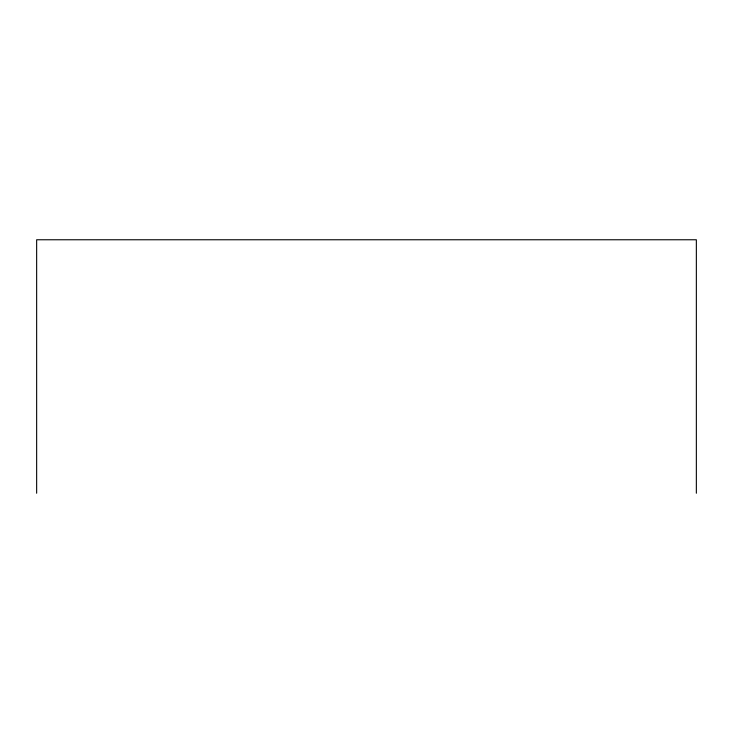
<?xml version="1.0" encoding="UTF-8"?>
<svg xmlns="http://www.w3.org/2000/svg" width="733" height="733" viewBox="0 0 733 733"><rect width="100%" height="100%" fill="white"/><g stroke="black" fill="none" stroke-linecap="round" stroke-linejoin="round"><path stroke-width="1.1" d="M696.35 493.236L696.35 239.764L36.65 239.764L36.65 493.236"/></g></svg>
